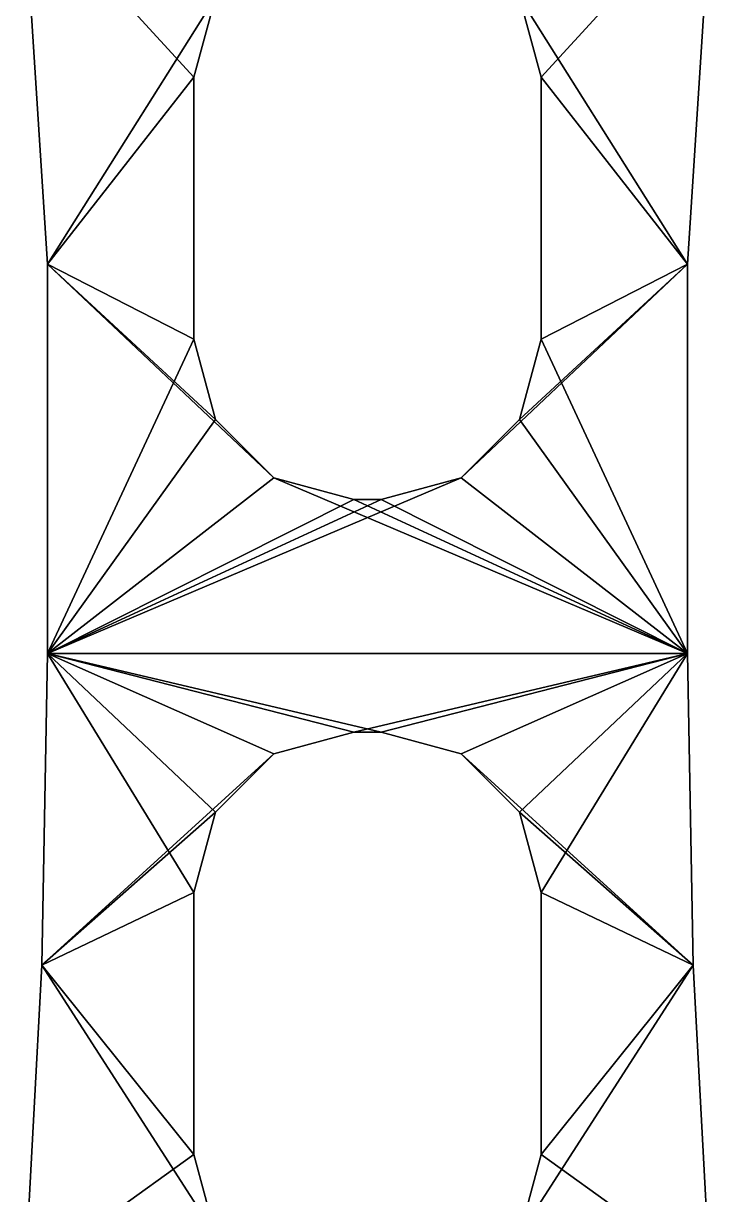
# Model space of a CAD drawing. Header units: millimetres. Extents: x -14 to 26, y -76 to 87.
# Drawn here: x -6.11 to 17.54, y -3.88 to 36.35 of the extents above; entities that cross this region are included whole.
import ezdxf

# ---------------------------------------------------------------- set-up
doc = ezdxf.new("R2010")
doc.units = ezdxf.units.MM
doc.header["$LTSCALE"] = 65.185185
for name, color, linetype in [('103', 7, 'CONTINUOUS'), ('24', 7, 'CONTINUOUS'), ('25', 7, 'CONTINUOUS'), ('26', 7, 'CONTINUOUS'), ('27', 7, 'CONTINUOUS'), ('32', 7, 'CONTINUOUS'), ('34', 7, 'CONTINUOUS'), ('35', 7, 'CONTINUOUS'), ('54', 7, 'CONTINUOUS'), ('55', 7, 'CONTINUOUS'), ('58', 7, 'CONTINUOUS'), ('59', 7, 'CONTINUOUS'), ('61', 7, 'CONTINUOUS'), ('62', 7, 'CONTINUOUS'), ('64', 7, 'CONTINUOUS'), ('78', 7, 'CONTINUOUS'), ('79', 7, 'CONTINUOUS'), ('80', 7, 'CONTINUOUS'), ('82', 7, 'CONTINUOUS'), ('84', 7, 'CONTINUOUS'), ('85', 7, 'CONTINUOUS'), ('98', 7, 'CONTINUOUS')]:
    doc.layers.add(name, color=color, linetype=linetype)

msp = doc.modelspace()

# ---------------------------------------------------------------- linework, layer by layer
at = {"layer": '103', "linetype": 'CONTINUOUS'}
for points in [[(11.681, -2.5, 46.008), (10.942, -5.254, 46.008), (11.681, -2.5, 52.358), (11.681, -2.5, 46.008)], [(10.942, -5.254, 46.008), (10.942, -5.254, 52.358), (11.681, -2.5, 52.358), (10.942, -5.254, 46.008)]]:
    msp.add_3dface(points, dxfattribs=at)
at = {"layer": '24', "linetype": 'CONTINUOUS'}
for points in [[(16.908, 4.007, 46.008), (16.717, 14.701, 46.008), (16.908, 4.007, 52.358), (16.908, 4.007, 46.008)], [(16.717, 14.701, 46.008), (16.717, 14.701, 52.358), (16.908, 4.007, 52.358), (16.717, 14.701, 46.008)], [(17.479, -6.673, 46.008), (16.908, 4.007, 46.008), (17.479, -6.673, 52.358), (17.479, -6.673, 46.008)], [(17.479, -6.673, 52.358), (16.908, 4.007, 46.008), (16.908, 4.007, 52.358), (17.479, -6.673, 52.358)]]:
    msp.add_3dface(points, dxfattribs=at)
at = {"layer": '25', "linetype": 'CONTINUOUS'}
for points in [[(-6.108, 40.893, 46.008), (-5.283, 28.079, 46.008), (-6.108, 40.893, 52.358), (-6.108, 40.893, 46.008)], [(-5.283, 28.079, 46.008), (-5.283, 28.079, 52.358), (-6.108, 40.893, 52.358), (-5.283, 28.079, 46.008)]]:
    msp.add_3dface(points, dxfattribs=at)
at = {"layer": '26', "linetype": 'CONTINUOUS'}
for points in [[(-5.283, 14.701, 46.008), (-5.474, 4.007, 46.008), (-5.283, 14.701, 52.358), (-5.283, 14.701, 46.008)], [(-5.474, 4.007, 46.008), (-5.474, 4.007, 52.358), (-5.283, 14.701, 52.358), (-5.474, 4.007, 46.008)], [(-5.474, 4.007, 46.008), (-6.045, -6.673, 46.008), (-5.474, 4.007, 52.358), (-5.474, 4.007, 46.008)], [(-6.045, -6.673, 46.008), (-6.045, -6.673, 52.358), (-5.474, 4.007, 52.358), (-6.045, -6.673, 46.008)]]:
    msp.add_3dface(points, dxfattribs=at)
at = {"layer": '27', "linetype": 'CONTINUOUS'}
for points in [[(-5.283, 28.079, 46.008), (-5.283, 14.701, 46.008), (-5.283, 28.079, 52.358), (-5.283, 28.079, 46.008)], [(-5.283, 14.701, 46.008), (-5.283, 14.701, 52.358), (-5.283, 28.079, 52.358), (-5.283, 14.701, 46.008)]]:
    msp.add_3dface(points, dxfattribs=at)
at = {"layer": '32', "linetype": 'CONTINUOUS'}
for points in [[(-5.283, 28.079, 46.008), (-6.108, 40.893, 46.008), (-0.247, 34.5, 46.008), (-5.283, 28.079, 46.008)], [(-0.247, 34.5, 46.008), (-6.108, 40.893, 46.008), (0.492, 37.254, 46.008), (-0.247, 34.5, 46.008)], [(17.542, 40.893, 46.008), (16.717, 28.079, 46.008), (10.942, 37.254, 46.008), (17.542, 40.893, 46.008)], [(10.942, 37.254, 46.008), (16.717, 28.079, 46.008), (11.681, 34.5, 46.008), (10.942, 37.254, 46.008)], [(-0.247, 25.5, 46.008), (-5.283, 28.079, 46.008), (-0.247, 34.5, 46.008), (-0.247, 25.5, 46.008)], [(11.681, 34.5, 46.008), (16.717, 28.079, 46.008), (11.681, 25.5, 46.008), (11.681, 34.5, 46.008)], [(-5.283, 14.701, 46.008), (-5.283, 28.079, 46.008), (2.499, 20.739, 46.008), (-5.283, 14.701, 46.008)], [(-5.283, 28.079, 46.008), (-0.247, 25.5, 46.008), (0.492, 22.746, 46.008), (-5.283, 28.079, 46.008)], [(2.499, 20.739, 46.008), (-5.283, 28.079, 46.008), (0.492, 22.746, 46.008), (2.499, 20.739, 46.008)], [(16.717, 28.079, 46.008), (16.717, 14.701, 46.008), (11.681, 25.5, 46.008), (16.717, 28.079, 46.008)], [(11.681, 25.5, 46.008), (16.717, 14.701, 46.008), (10.942, 22.746, 46.008), (11.681, 25.5, 46.008)], [(10.942, 22.746, 46.008), (16.717, 14.701, 46.008), (8.935, 20.739, 46.008), (10.942, 22.746, 46.008)], [(16.717, 14.701, 46.008), (-5.283, 14.701, 46.008), (2.499, 20.739, 46.008), (16.717, 14.701, 46.008)], [(5.253, 20, 46.008), (16.717, 14.701, 46.008), (2.499, 20.739, 46.008), (5.253, 20, 46.008)], [(8.935, 20.739, 46.008), (16.717, 14.701, 46.008), (6.181, 20, 46.008), (8.935, 20.739, 46.008)], [(6.181, 20, 46.008), (16.717, 14.701, 46.008), (5.253, 20, 46.008), (6.181, 20, 46.008)], [(-5.474, 4.007, 46.008), (-5.283, 14.701, 46.008), (-0.247, 6.5, 46.008), (-5.474, 4.007, 46.008)], [(-5.283, 14.701, 46.008), (16.717, 14.701, 46.008), (6.181, 12, 46.008), (-5.283, 14.701, 46.008)], [(-0.247, 6.5, 46.008), (-5.283, 14.701, 46.008), (0.492, 9.254, 46.008), (-0.247, 6.5, 46.008)], [(0.492, 9.254, 46.008), (-5.283, 14.701, 46.008), (2.499, 11.261, 46.008), (0.492, 9.254, 46.008)], [(2.499, 11.261, 46.008), (-5.283, 14.701, 46.008), (5.253, 12, 46.008), (2.499, 11.261, 46.008)], [(5.253, 12, 46.008), (-5.283, 14.701, 46.008), (6.181, 12, 46.008), (5.253, 12, 46.008)], [(6.181, 12, 46.008), (16.717, 14.701, 46.008), (8.935, 11.261, 46.008), (6.181, 12, 46.008)], [(16.717, 14.701, 46.008), (16.908, 4.007, 46.008), (8.935, 11.261, 46.008), (16.717, 14.701, 46.008)], [(8.935, 11.261, 46.008), (16.908, 4.007, 46.008), (10.942, 9.254, 46.008), (8.935, 11.261, 46.008)], [(10.942, 9.254, 46.008), (16.908, 4.007, 46.008), (11.681, 6.5, 46.008), (10.942, 9.254, 46.008)], [(-0.247, -2.5, 46.008), (-5.474, 4.007, 46.008), (-0.247, 6.5, 46.008), (-0.247, -2.5, 46.008)], [(11.681, 6.5, 46.008), (16.908, 4.007, 46.008), (11.681, -2.5, 46.008), (11.681, 6.5, 46.008)], [(-6.045, -6.673, 46.008), (-5.474, 4.007, 46.008), (0.492, -5.254, 46.008), (-6.045, -6.673, 46.008)], [(-5.474, 4.007, 46.008), (-0.247, -2.5, 46.008), (0.492, -5.254, 46.008), (-5.474, 4.007, 46.008)], [(16.908, 4.007, 46.008), (17.479, -6.673, 46.008), (11.681, -2.5, 46.008), (16.908, 4.007, 46.008)], [(11.681, -2.5, 46.008), (17.479, -6.673, 46.008), (10.942, -5.254, 46.008), (11.681, -2.5, 46.008)]]:
    msp.add_3dface(points, dxfattribs=at)
at = {"layer": '34', "linetype": 'CONTINUOUS'}
for points in [[(16.717, 14.701, 46.008), (16.717, 28.079, 46.008), (16.717, 14.701, 52.358), (16.717, 14.701, 46.008)], [(16.717, 14.701, 52.358), (16.717, 28.079, 46.008), (16.717, 28.079, 52.358), (16.717, 14.701, 52.358)]]:
    msp.add_3dface(points, dxfattribs=at)
at = {"layer": '35', "linetype": 'CONTINUOUS'}
for points in [[(16.717, 28.079, 46.008), (17.542, 40.893, 46.008), (16.717, 28.079, 52.358), (16.717, 28.079, 46.008)], [(16.717, 28.079, 52.358), (17.542, 40.893, 46.008), (17.542, 40.893, 52.358), (16.717, 28.079, 52.358)]]:
    msp.add_3dface(points, dxfattribs=at)
at = {"layer": '54', "linetype": 'CONTINUOUS'}
for points in [[(-0.247, 25.5, 46.008), (-0.247, 34.5, 46.008), (-0.247, 25.5, 52.358), (-0.247, 25.5, 46.008)], [(-0.247, 34.5, 46.008), (-0.247, 34.5, 52.358), (-0.247, 25.5, 52.358), (-0.247, 34.5, 46.008)]]:
    msp.add_3dface(points, dxfattribs=at)
at = {"layer": '55', "linetype": 'CONTINUOUS'}
for points in [[(-0.247, 34.5, 46.008), (0.492, 37.254, 46.008), (-0.247, 34.5, 52.358), (-0.247, 34.5, 46.008)], [(0.492, 37.254, 46.008), (0.492, 37.254, 52.358), (-0.247, 34.5, 52.358), (0.492, 37.254, 46.008)]]:
    msp.add_3dface(points, dxfattribs=at)
at = {"layer": '58', "linetype": 'CONTINUOUS'}
for points in [[(10.942, 37.254, 46.008), (11.681, 34.5, 46.008), (10.942, 37.254, 52.358), (10.942, 37.254, 46.008)], [(11.681, 34.5, 46.008), (11.681, 34.5, 52.358), (10.942, 37.254, 52.358), (11.681, 34.5, 46.008)]]:
    msp.add_3dface(points, dxfattribs=at)
at = {"layer": '59', "linetype": 'CONTINUOUS'}
for points in [[(11.681, 34.5, 46.008), (11.681, 25.5, 46.008), (11.681, 34.5, 52.358), (11.681, 34.5, 46.008)], [(11.681, 25.5, 46.008), (11.681, 25.5, 52.358), (11.681, 34.5, 52.358), (11.681, 25.5, 46.008)]]:
    msp.add_3dface(points, dxfattribs=at)
at = {"layer": '61', "linetype": 'CONTINUOUS'}
for points in [[(11.681, 25.5, 46.008), (10.942, 22.746, 46.008), (11.681, 25.5, 52.358), (11.681, 25.5, 46.008)], [(11.681, 25.5, 52.358), (10.942, 22.746, 46.008), (10.942, 22.746, 52.358), (11.681, 25.5, 52.358)], [(10.942, 22.746, 46.008), (8.935, 20.739, 46.008), (10.942, 22.746, 52.358), (10.942, 22.746, 46.008)], [(8.935, 20.739, 46.008), (8.935, 20.739, 52.358), (10.942, 22.746, 52.358), (8.935, 20.739, 46.008)], [(8.935, 20.739, 46.008), (6.181, 20, 46.008), (8.935, 20.739, 52.358), (8.935, 20.739, 46.008)], [(6.181, 20, 46.008), (6.181, 20, 52.358), (8.935, 20.739, 52.358), (6.181, 20, 46.008)]]:
    msp.add_3dface(points, dxfattribs=at)
at = {"layer": '62', "linetype": 'CONTINUOUS'}
for points in [[(0.492, 22.746, 46.008), (-0.247, 25.5, 46.008), (0.492, 22.746, 52.358), (0.492, 22.746, 46.008)], [(-0.247, 25.5, 46.008), (-0.247, 25.5, 52.358), (0.492, 22.746, 52.358), (-0.247, 25.5, 46.008)], [(2.499, 20.739, 46.008), (0.492, 22.746, 46.008), (2.499, 20.739, 52.358), (2.499, 20.739, 46.008)], [(0.492, 22.746, 46.008), (0.492, 22.746, 52.358), (2.499, 20.739, 52.358), (0.492, 22.746, 46.008)], [(5.253, 20, 46.008), (2.499, 20.739, 46.008), (5.253, 20, 52.358), (5.253, 20, 46.008)], [(2.499, 20.739, 46.008), (2.499, 20.739, 52.358), (5.253, 20, 52.358), (2.499, 20.739, 46.008)]]:
    msp.add_3dface(points, dxfattribs=at)
at = {"layer": '64', "linetype": 'CONTINUOUS'}
for points in [[(6.181, 20, 46.008), (5.253, 20, 46.008), (5.253, 20, 52.358), (6.181, 20, 46.008)], [(6.181, 20, 46.008), (5.253, 20, 52.358), (6.181, 20, 52.358), (6.181, 20, 46.008)]]:
    msp.add_3dface(points, dxfattribs=at)
at = {"layer": '78', "linetype": 'CONTINUOUS'}
for points in [[(11.681, 6.5, 46.008), (11.681, -2.5, 46.008), (11.681, 6.5, 52.358), (11.681, 6.5, 46.008)], [(11.681, -2.5, 46.008), (11.681, -2.5, 52.358), (11.681, 6.5, 52.358), (11.681, -2.5, 46.008)]]:
    msp.add_3dface(points, dxfattribs=at)
at = {"layer": '79', "linetype": 'CONTINUOUS'}
for points in [[(0.492, -5.254, 46.008), (-0.247, -2.5, 46.008), (0.492, -5.254, 52.358), (0.492, -5.254, 46.008)], [(-0.247, -2.5, 46.008), (-0.247, -2.5, 52.358), (0.492, -5.254, 52.358), (-0.247, -2.5, 46.008)]]:
    msp.add_3dface(points, dxfattribs=at)
at = {"layer": '80', "linetype": 'CONTINUOUS'}
for points in [[(2.499, 11.261, 46.008), (5.253, 12, 46.008), (2.499, 11.261, 52.358), (2.499, 11.261, 46.008)], [(5.253, 12, 46.008), (5.253, 12, 52.358), (2.499, 11.261, 52.358), (5.253, 12, 46.008)], [(0.492, 9.254, 46.008), (2.499, 11.261, 46.008), (0.492, 9.254, 52.358), (0.492, 9.254, 46.008)], [(2.499, 11.261, 46.008), (2.499, 11.261, 52.358), (0.492, 9.254, 52.358), (2.499, 11.261, 46.008)], [(-0.247, 6.5, 46.008), (0.492, 9.254, 46.008), (-0.247, 6.5, 52.358), (-0.247, 6.5, 46.008)], [(0.492, 9.254, 46.008), (0.492, 9.254, 52.358), (-0.247, 6.5, 52.358), (0.492, 9.254, 46.008)]]:
    msp.add_3dface(points, dxfattribs=at)
at = {"layer": '82', "linetype": 'CONTINUOUS'}
for points in [[(5.253, 12, 46.008), (6.181, 12, 46.008), (6.181, 12, 52.358), (5.253, 12, 46.008)], [(5.253, 12, 46.008), (6.181, 12, 52.358), (5.253, 12, 52.358), (5.253, 12, 46.008)]]:
    msp.add_3dface(points, dxfattribs=at)
at = {"layer": '84', "linetype": 'CONTINUOUS'}
for points in [[(6.181, 12, 46.008), (8.935, 11.261, 46.008), (6.181, 12, 52.358), (6.181, 12, 46.008)], [(8.935, 11.261, 46.008), (8.935, 11.261, 52.358), (6.181, 12, 52.358), (8.935, 11.261, 46.008)], [(8.935, 11.261, 46.008), (10.942, 9.254, 46.008), (8.935, 11.261, 52.358), (8.935, 11.261, 46.008)], [(10.942, 9.254, 46.008), (10.942, 9.254, 52.358), (8.935, 11.261, 52.358), (10.942, 9.254, 46.008)], [(10.942, 9.254, 46.008), (11.681, 6.5, 46.008), (10.942, 9.254, 52.358), (10.942, 9.254, 46.008)], [(11.681, 6.5, 46.008), (11.681, 6.5, 52.358), (10.942, 9.254, 52.358), (11.681, 6.5, 46.008)]]:
    msp.add_3dface(points, dxfattribs=at)
at = {"layer": '85', "linetype": 'CONTINUOUS'}
for points in [[(-0.247, -2.5, 46.008), (-0.247, 6.5, 46.008), (-0.247, -2.5, 52.358), (-0.247, -2.5, 46.008)], [(-0.247, 6.5, 46.008), (-0.247, 6.5, 52.358), (-0.247, -2.5, 52.358), (-0.247, 6.5, 46.008)]]:
    msp.add_3dface(points, dxfattribs=at)
at = {"layer": '98', "linetype": 'CONTINUOUS'}
for points in [[(-6.108, 40.893, 52.358), (-5.283, 28.079, 52.358), (0.492, 37.254, 52.358), (-6.108, 40.893, 52.358)], [(11.681, 34.5, 52.358), (17.542, 40.893, 52.358), (10.942, 37.254, 52.358), (11.681, 34.5, 52.358)], [(16.717, 28.079, 52.358), (17.542, 40.893, 52.358), (11.681, 34.5, 52.358), (16.717, 28.079, 52.358)], [(0.492, 37.254, 52.358), (-5.283, 28.079, 52.358), (-0.247, 34.5, 52.358), (0.492, 37.254, 52.358)], [(-0.247, 34.5, 52.358), (-5.283, 28.079, 52.358), (-0.247, 25.5, 52.358), (-0.247, 34.5, 52.358)], [(11.681, 25.5, 52.358), (16.717, 28.079, 52.358), (11.681, 34.5, 52.358), (11.681, 25.5, 52.358)], [(-5.283, 28.079, 52.358), (-5.283, 14.701, 52.358), (-0.247, 25.5, 52.358), (-5.283, 28.079, 52.358)], [(16.717, 14.701, 52.358), (16.717, 28.079, 52.358), (8.935, 20.739, 52.358), (16.717, 14.701, 52.358)], [(8.935, 20.739, 52.358), (16.717, 28.079, 52.358), (10.942, 22.746, 52.358), (8.935, 20.739, 52.358)], [(16.717, 28.079, 52.358), (11.681, 25.5, 52.358), (10.942, 22.746, 52.358), (16.717, 28.079, 52.358)], [(-0.247, 25.5, 52.358), (-5.283, 14.701, 52.358), (0.492, 22.746, 52.358), (-0.247, 25.5, 52.358)], [(0.492, 22.746, 52.358), (-5.283, 14.701, 52.358), (2.499, 20.739, 52.358), (0.492, 22.746, 52.358)], [(-5.283, 14.701, 52.358), (16.717, 14.701, 52.358), (8.935, 20.739, 52.358), (-5.283, 14.701, 52.358)], [(2.499, 20.739, 52.358), (-5.283, 14.701, 52.358), (5.253, 20, 52.358), (2.499, 20.739, 52.358)], [(6.181, 20, 52.358), (-5.283, 14.701, 52.358), (8.935, 20.739, 52.358), (6.181, 20, 52.358)], [(5.253, 20, 52.358), (-5.283, 14.701, 52.358), (6.181, 20, 52.358), (5.253, 20, 52.358)], [(-5.283, 14.701, 52.358), (-5.474, 4.007, 52.358), (2.499, 11.261, 52.358), (-5.283, 14.701, 52.358)], [(16.717, 14.701, 52.358), (-5.283, 14.701, 52.358), (5.253, 12, 52.358), (16.717, 14.701, 52.358)], [(5.253, 12, 52.358), (-5.283, 14.701, 52.358), (2.499, 11.261, 52.358), (5.253, 12, 52.358)], [(6.181, 12, 52.358), (16.717, 14.701, 52.358), (5.253, 12, 52.358), (6.181, 12, 52.358)], [(8.935, 11.261, 52.358), (16.717, 14.701, 52.358), (6.181, 12, 52.358), (8.935, 11.261, 52.358)], [(10.942, 9.254, 52.358), (16.717, 14.701, 52.358), (8.935, 11.261, 52.358), (10.942, 9.254, 52.358)], [(11.681, 6.5, 52.358), (16.717, 14.701, 52.358), (10.942, 9.254, 52.358), (11.681, 6.5, 52.358)], [(16.908, 4.007, 52.358), (16.717, 14.701, 52.358), (11.681, 6.5, 52.358), (16.908, 4.007, 52.358)], [(2.499, 11.261, 52.358), (-5.474, 4.007, 52.358), (0.492, 9.254, 52.358), (2.499, 11.261, 52.358)], [(0.492, 9.254, 52.358), (-5.474, 4.007, 52.358), (-0.247, 6.5, 52.358), (0.492, 9.254, 52.358)], [(-0.247, 6.5, 52.358), (-5.474, 4.007, 52.358), (-0.247, -2.5, 52.358), (-0.247, 6.5, 52.358)], [(11.681, -2.5, 52.358), (16.908, 4.007, 52.358), (11.681, 6.5, 52.358), (11.681, -2.5, 52.358)], [(-5.474, 4.007, 52.358), (-6.045, -6.673, 52.358), (-0.247, -2.5, 52.358), (-5.474, 4.007, 52.358)], [(17.479, -6.673, 52.358), (16.908, 4.007, 52.358), (10.942, -5.254, 52.358), (17.479, -6.673, 52.358)], [(10.942, -5.254, 52.358), (16.908, 4.007, 52.358), (11.681, -2.5, 52.358), (10.942, -5.254, 52.358)], [(-0.247, -2.5, 52.358), (-6.045, -6.673, 52.358), (0.492, -5.254, 52.358), (-0.247, -2.5, 52.358)]]:
    msp.add_3dface(points, dxfattribs=at)

doc.saveas('drawing.dxf')
